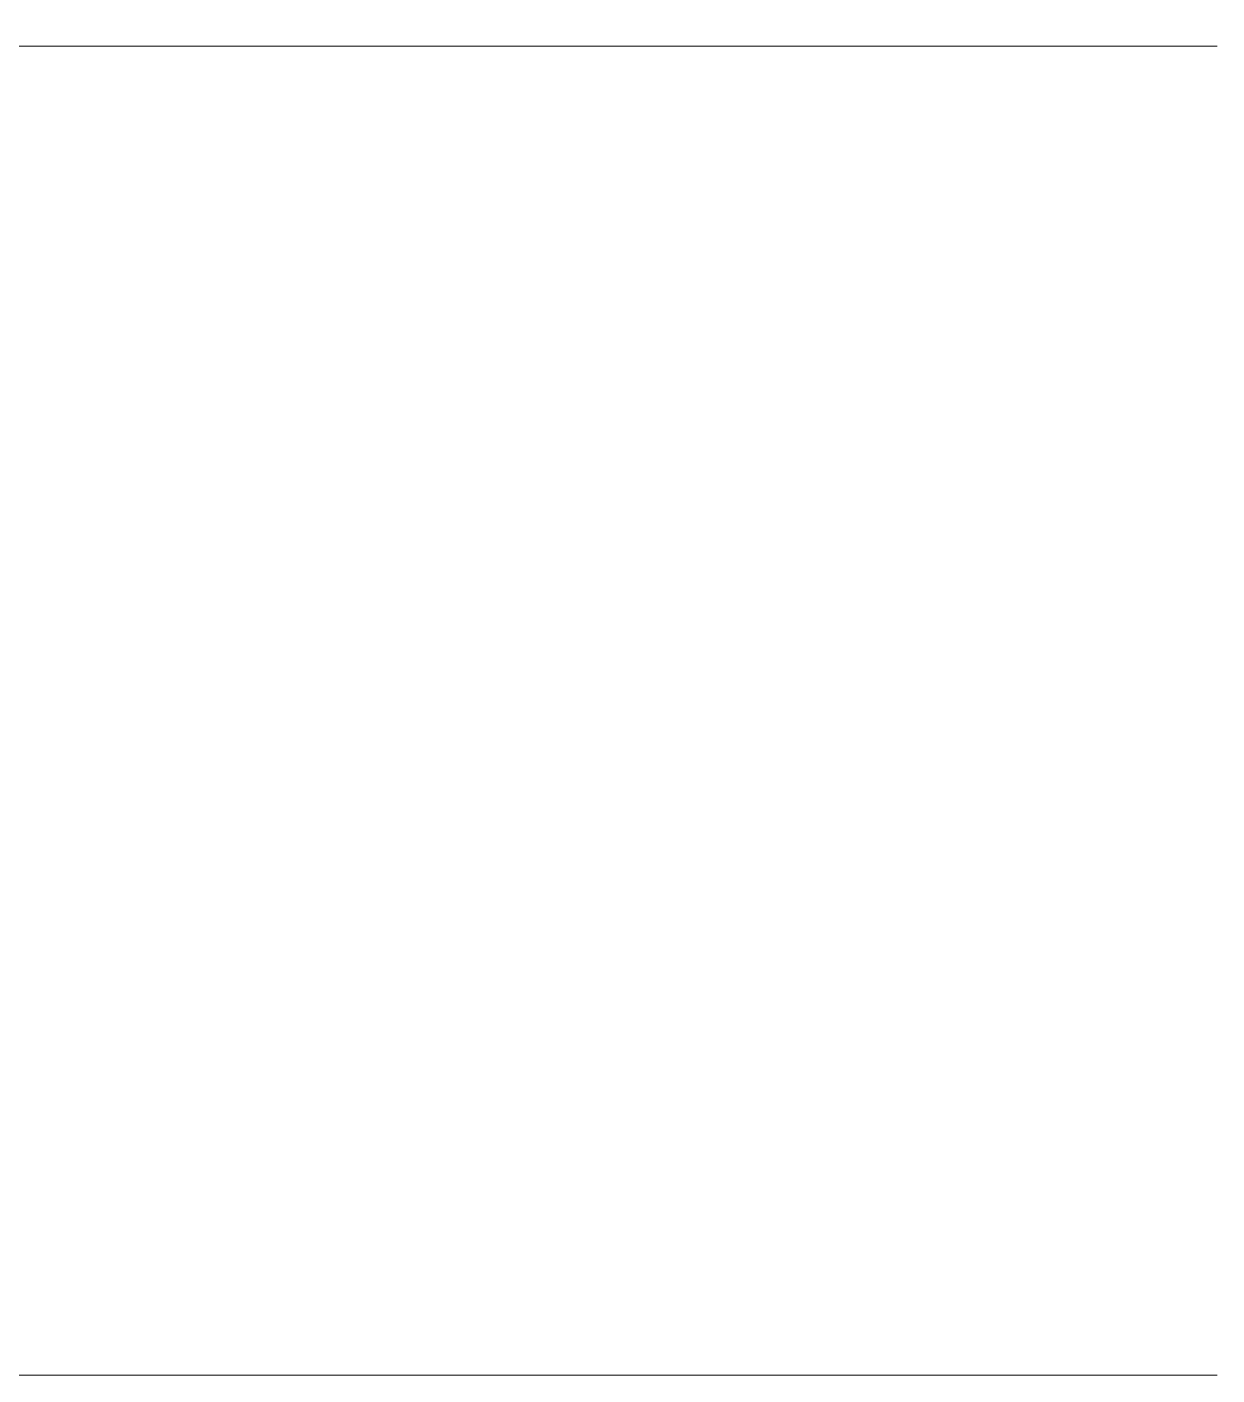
# Model space of a CAD drawing. Header units: millimetres. Extents: x 909 to 159266, y 137 to 21462.
# Drawn here: x 129772 to 130281, y 14485 to 15061 of the extents above; entities that cross this region are included whole.
import ezdxf

# ---------------------------------------------------------------- set-up
doc = ezdxf.new("R2010")
doc.units = ezdxf.units.MM
doc.header["$LTSCALE"] = 50
doc.header["$MEASUREMENT"] = 0
doc.styles.get("Standard").update_dxf_attribs({"font": 'NanumGothicBold.ttf'})
doc.dimstyles.new('ISO-25', dxfattribs={"dimtxt": 2.5, "dimasz": 2.5, "dimexe": 1.25, "dimexo": 0.625, "dimtad": 1, "dimtxsty": 'Standard', "dimcen": 2.5, "dimadec": 0, "dimazin": 0, "dimtfac": 1, "dimtmove": 0, "dimatfit": 3, "dimfxl": 1, "dimarcsym": 0})

msp = doc.modelspace()

# ---------------------------------------------------------------- leaders
for points in [[(129356.8325576587, 15053.1293300448), (130280.611523754, 15053.1293300448)], [(129130.6513611767, 14971.56444143802), (129130.6513611767, 14484.9545783598), (130280.611523754, 14484.9545783598)]]:
    msp.add_leader(points, dimstyle='ISO-25', override={"dimasz": 50, "dimtad": 0, "dimclrd": 1, "dimlwd": 9})

doc.saveas('drawing.dxf')
